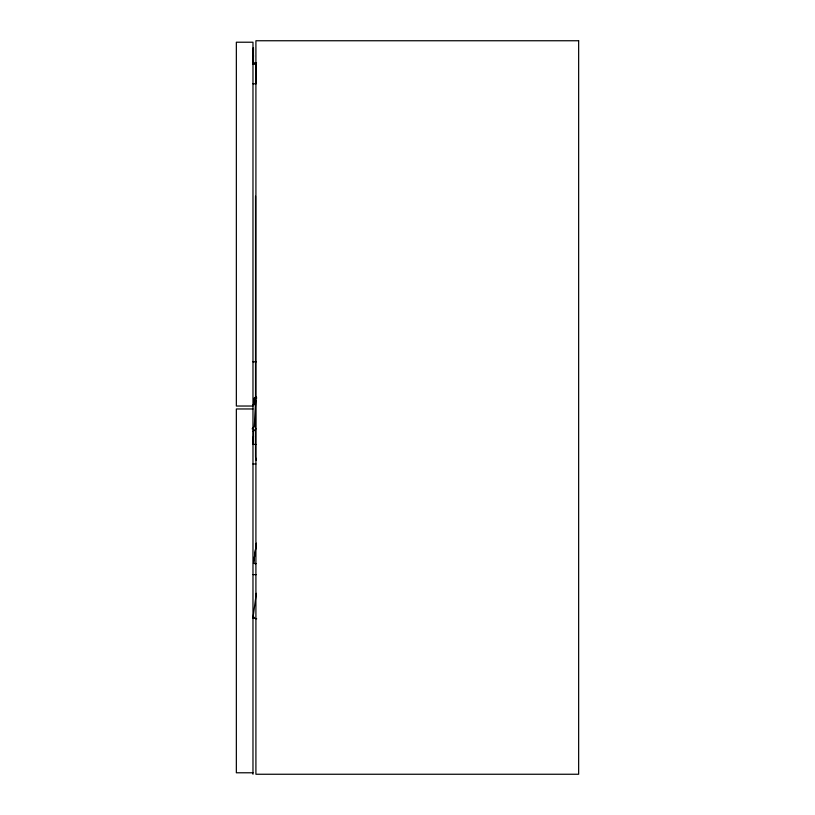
<?xml version="1.0" encoding="UTF-8"?>
<svg xmlns="http://www.w3.org/2000/svg" width="815" height="815" viewBox="0 0 815 815"><rect width="100%" height="100%" fill="white"/><g stroke="black" fill="none" stroke-linecap="round" stroke-linejoin="round"><path stroke-width="1.22" d="M255.798 400.012L254.27 426.775L252.13 428.833M253.047 63.03L253.465 55.868L252.874 51.691L253.465 49.807L252.874 49.389L253.465 47.596L253.465 64.222L252.874 49.389M253.465 436.066L252.976 444.42L255.91 444.42M256.317 593.31L252.976 618.076L256.684 618.768M256.399 543.299L253.536 563.348L255.849 563.685M256.409 543.371L253.526 563.389L256.073 563.552M252.874 58.446L253.465 55.868L252.874 54.768M253.241 431.42L255.961 428.812M256.256 396.813L254.199 398.005L254.199 404.535L252.976 404.535M252.793 63.02L256.521 62.745M252.976 64.222L256.104 64.222L256.104 83.782L252.976 83.782M252.976 361.819L256.175 361.819M256.786 397.964L254.83 397.964L254.83 404.811M252.976 406.033L236.35 406.033L236.35 42.217L252.976 42.217L252.976 774.25M252.976 408.967L236.35 408.967L236.35 772.783L252.976 772.783M252.976 463.98L255.91 463.98M253.078 574.616L256.277 574.616M253.078 617.322L254.3 617.322M256.307 460.434L255.533 457.072L255.523 196.232M253.465 430.004L253.465 444.42M253.17 48.391L253.17 63.02M578.65 40.75L255.91 40.75L255.91 774.25L578.65 774.25L578.65 40.75"/></g></svg>
